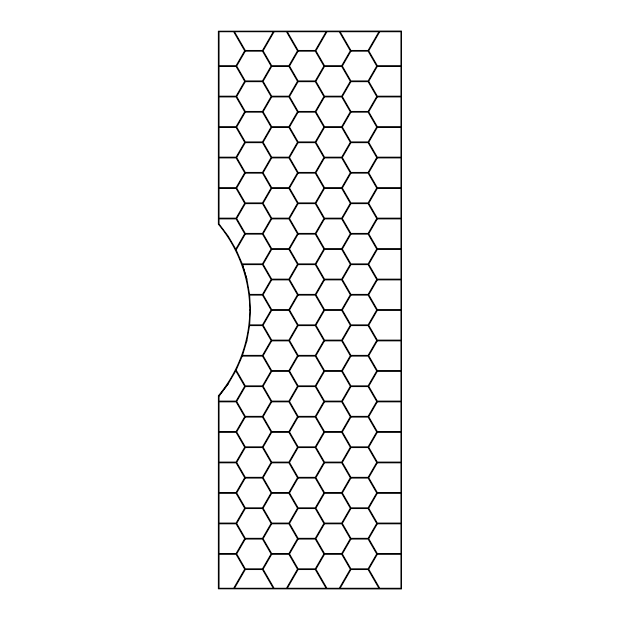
<?xml version="1.0" encoding="UTF-8"?>
<svg xmlns="http://www.w3.org/2000/svg" width="620" height="620" viewBox="0 0 620 620"><rect width="100%" height="100%" fill="white"/><g stroke="black" fill="none" stroke-linecap="round" stroke-linejoin="round"><path stroke-width="0.93" d="M246.869 279.078L242.536 264.632L262.477 264.632L271.064 279.504L262.477 294.384L249.597 294.384L246.869 279.078L242.536 264.632M246.869 340.923L249.597 325.616L262.477 325.616L271.064 340.496L262.477 355.369L242.536 355.369L246.869 340.969M228.338 383.687L235.786 370.869L244.652 386.229L236.065 401.101L219.054 401.101L219.054 396.072L228.338 383.687L219.054 396.072M249.767 310C249.651 341.124 238.374 371.876 218.387 395.731L218.356 588.814L401.512 588.954L401.512 31.047L218.356 31.186L218.356 224.238C238.367 248.093 249.651 278.861 249.767 310M250.511 310.023L249.643 324.872L262.477 324.872L271.064 310L262.477 295.128L249.643 295.128L250.511 309.977M242.281 356.113L236.204 370.109L245.303 385.857L262.477 385.857L271.064 370.985L262.477 356.113L242.281 356.113M244.652 50.817L236.065 65.689L219.054 65.689L219.054 31.744L233.647 31.744L244.652 50.817M245.303 51.189L236.716 66.061L245.303 80.933L262.477 80.933L271.064 66.061L262.477 51.189L245.303 51.189M244.652 81.305L236.065 96.185L219.054 96.185L219.054 66.433L236.065 66.433L244.652 81.305M273.273 31.744L262.477 50.445L245.303 50.445L234.507 31.744L273.273 31.744M245.303 81.685L236.716 96.557L245.303 111.43L262.477 111.43L271.064 96.557L262.477 81.685L245.303 81.685M274.133 31.744L263.12 50.817L271.707 65.689L288.881 65.689L297.468 50.817L286.456 31.744L274.133 31.744M244.652 111.801L236.065 126.674L219.054 126.674L219.054 96.929L236.065 96.929L244.652 111.801M245.303 112.174L236.716 127.046L245.303 141.918L262.477 141.918L271.064 127.046L262.477 112.174L245.303 112.174M271.707 66.433L263.12 81.305L271.707 96.185L288.881 96.185L297.468 81.305L288.881 66.433L271.707 66.433M244.652 142.29L236.065 157.17L219.054 157.17L219.054 127.418L236.065 127.418L244.652 142.29M245.303 142.67L236.716 157.542L245.303 172.414L262.477 172.414L271.064 157.542L262.477 142.67L245.303 142.67M271.707 96.929L263.12 111.801L271.707 126.674L288.881 126.674L297.468 111.801L288.881 96.929L271.707 96.929M298.112 51.189L289.524 66.061L298.112 80.933L315.286 80.933L323.873 66.061L315.286 51.189L298.112 51.189M244.652 172.786L236.065 187.659L219.054 187.659L219.054 157.914L236.065 157.914L244.652 172.786M326.081 31.744L315.286 50.445L298.112 50.445L287.316 31.744L326.081 31.744M245.303 173.158L236.716 188.031L245.303 202.903L262.477 202.903L271.064 188.031L262.477 173.158L245.303 173.158M271.707 127.418L263.12 142.29L271.707 157.17L288.881 157.17L297.468 142.29L288.881 127.418L271.707 127.418M298.112 81.685L289.524 96.557L298.112 111.43L315.286 111.43L323.873 96.557L315.286 81.685L298.112 81.685M326.942 31.744L315.937 50.817L324.524 65.689L341.697 65.689L350.285 50.817L339.272 31.744L326.942 31.744M244.652 203.275L236.065 218.147L219.054 218.147L219.054 188.403L236.065 188.403L244.652 203.275M245.303 203.647L236.716 218.527L245.303 233.399L262.477 233.399L271.064 218.527L262.477 203.647L245.303 203.647M271.707 157.914L263.12 172.786L271.707 187.659L288.881 187.659L297.468 172.786L288.881 157.914L271.707 157.914M298.112 112.174L289.524 127.046L298.112 141.918L315.286 141.918L323.873 127.046L315.286 112.174L298.112 112.174M324.524 66.433L315.937 81.305L324.524 96.185L341.697 96.185L350.285 81.305L341.697 66.433L324.524 66.433M244.652 233.771L235.786 249.131L228.338 236.313L219.054 223.929L219.054 218.899L236.065 218.899L244.652 233.771M245.303 234.143L236.204 249.891L242.281 263.887L262.477 263.887L271.064 249.015L262.477 234.143L245.303 234.143M271.707 188.403L263.12 203.275L271.707 218.147L288.881 218.147L297.468 203.275L288.881 188.403L271.707 188.403M298.112 142.67L289.524 157.542L298.112 172.414L315.286 172.414L323.873 157.542L315.286 142.67L298.112 142.67M324.524 96.929L315.937 111.801L324.524 126.674L341.697 126.674L350.285 111.801L341.697 96.929L324.524 96.929M350.928 51.189L342.341 66.061L350.928 80.933L368.102 80.933L376.689 66.061L368.102 51.189L350.928 51.189M378.897 31.744L368.102 50.445L350.928 50.445L340.132 31.744L378.897 31.744M271.707 218.899L263.12 233.771L271.707 248.643L288.881 248.643L297.468 233.771L288.881 218.899L271.707 218.899M298.112 173.158L289.524 188.031L298.112 202.903L315.286 202.903L323.873 188.031L315.286 173.158L298.112 173.158M324.524 127.418L315.937 142.29L324.524 157.17L341.697 157.17L350.285 142.29L341.697 127.418L324.524 127.418M350.928 81.685L342.341 96.557L350.928 111.43L368.102 111.43L376.689 96.557L368.102 81.685L350.928 81.685M379.758 31.744L368.745 50.817L377.332 65.689L400.946 65.689L400.946 31.744L379.758 31.744M271.707 249.387L263.12 264.26L271.707 279.132L288.881 279.132L297.468 264.26L288.881 249.387L271.707 249.387M298.112 203.647L289.524 218.527L298.112 233.399L315.286 233.399L323.873 218.527L315.286 203.647L298.112 203.647M324.524 157.914L315.937 172.786L324.524 187.659L341.697 187.659L350.285 172.786L341.697 157.914L324.524 157.914M350.928 112.174L342.341 127.046L350.928 141.918L368.102 141.918L376.689 127.046L368.102 112.174L350.928 112.174M377.332 66.433L368.745 81.305L377.332 96.185L400.946 96.185L400.946 66.433L377.332 66.433M271.707 279.883L263.12 294.756L271.707 309.628L288.881 309.628L297.468 294.756L288.881 279.883L271.707 279.883M298.112 234.143L289.524 249.015L298.112 263.887L315.286 263.887L323.873 249.015L315.286 234.143L298.112 234.143M324.524 188.403L315.937 203.275L324.524 218.147L341.697 218.147L350.285 203.275L341.697 188.403L324.524 188.403M350.928 142.67L342.341 157.542L350.928 172.414L368.102 172.414L376.689 157.542L368.102 142.67L350.928 142.67M377.332 96.929L368.745 111.801L377.332 126.674L400.946 126.674L400.946 96.929L377.332 96.929M271.707 310.372L263.12 325.244L271.707 340.117L288.881 340.117L297.468 325.244L288.881 310.372L271.707 310.372M298.112 264.632L289.524 279.504L298.112 294.384L315.286 294.384L323.873 279.504L315.286 264.632L298.112 264.632M324.524 218.899L315.937 233.771L324.524 248.643L341.697 248.643L350.285 233.771L341.697 218.899L324.524 218.899M350.928 173.158L342.341 188.031L350.928 202.903L368.102 202.903L376.689 188.031L368.102 173.158L350.928 173.158M377.332 127.418L368.745 142.29L377.332 157.17L400.946 157.17L400.946 127.418L377.332 127.418M245.303 386.601L236.716 401.473L245.303 416.353L262.477 416.353L271.064 401.473L262.477 386.601L245.303 386.601M271.707 340.868L263.12 355.74L271.707 370.613L288.881 370.613L297.468 355.74L288.881 340.868L271.707 340.868M298.112 295.128L289.524 310L298.112 324.872L315.286 324.872L323.873 310L315.286 295.128L298.112 295.128M324.524 249.387L315.937 264.26L324.524 279.132L341.697 279.132L350.285 264.26L341.697 249.387L324.524 249.387M350.928 203.647L342.341 218.527L350.928 233.399L368.102 233.399L376.689 218.527L368.102 203.647L350.928 203.647M377.332 157.914L368.745 172.786L377.332 187.659L400.946 187.659L400.946 157.914L377.332 157.914M244.652 416.725L236.065 431.597L219.054 431.597L219.054 401.853L236.065 401.853L244.652 416.725M245.303 417.097L236.716 431.969L245.303 446.842L262.477 446.842L271.064 431.969L262.477 417.097L245.303 417.097M271.707 371.357L263.12 386.229L271.707 401.101L288.881 401.101L297.468 386.229L288.881 371.357L271.707 371.357M298.112 325.616L289.524 340.496L298.112 355.369L315.286 355.369L323.873 340.496L315.286 325.616L298.112 325.616M324.524 279.883L315.937 294.756L324.524 309.628L341.697 309.628L350.285 294.756L341.697 279.883L324.524 279.883M350.928 234.143L342.341 249.015L350.928 263.887L368.102 263.887L376.689 249.015L368.102 234.143L350.928 234.143M377.332 188.403L368.745 203.275L377.332 218.147L400.946 218.147L400.946 188.403L377.332 188.403M244.652 447.214L236.065 462.086L219.054 462.086L219.054 432.341L236.065 432.341L244.652 447.214M245.303 447.586L236.716 462.458L245.303 477.33L262.477 477.33L271.064 462.458L262.477 447.586L245.303 447.586M271.707 401.853L263.12 416.725L271.707 431.597L288.881 431.597L297.468 416.725L288.881 401.853L271.707 401.853M298.112 356.113L289.524 370.985L298.112 385.857L315.286 385.857L323.873 370.985L315.286 356.113L298.112 356.113M324.524 310.372L315.937 325.244L324.524 340.117L341.697 340.117L350.285 325.244L341.697 310.372L324.524 310.372M350.928 264.632L342.341 279.504L350.928 294.384L368.102 294.384L376.689 279.504L368.102 264.632L350.928 264.632M377.332 218.899L368.745 233.771L377.332 248.643L400.946 248.643L400.946 218.899L377.332 218.899M244.652 477.71L236.065 492.582L219.054 492.582L219.054 462.83L236.065 462.83L244.652 477.71M245.303 478.082L236.716 492.954L245.303 507.827L262.477 507.827L271.064 492.954L262.477 478.082L245.303 478.082M271.707 432.341L263.12 447.214L271.707 462.086L288.881 462.086L297.468 447.214L288.881 432.341L271.707 432.341M298.112 386.601L289.524 401.473L298.112 416.353L315.286 416.353L323.873 401.473L315.286 386.601L298.112 386.601M324.524 340.868L315.937 355.74L324.524 370.613L341.697 370.613L350.285 355.74L341.697 340.868L324.524 340.868M350.928 295.128L342.341 310L350.928 324.872L368.102 324.872L376.689 310L368.102 295.128L350.928 295.128M377.332 249.387L368.745 264.26L377.332 279.132L400.946 279.132L400.946 249.387L377.332 249.387M244.652 508.199L236.065 523.071L219.054 523.071L219.054 493.326L236.065 493.326L244.652 508.199M245.303 508.571L236.716 523.443L245.303 538.315L262.477 538.315L271.064 523.443L262.477 508.571L245.303 508.571M271.707 462.83L263.12 477.71L271.707 492.582L288.881 492.582L297.468 477.71L288.881 462.83L271.707 462.83M298.112 417.097L289.524 431.969L298.112 446.842L315.286 446.842L323.873 431.969L315.286 417.097L298.112 417.097M324.524 371.357L315.937 386.229L324.524 401.101L341.697 401.101L350.285 386.229L341.697 371.357L324.524 371.357M350.928 325.616L342.341 340.496L350.928 355.369L368.102 355.369L376.689 340.496L368.102 325.616L350.928 325.616M377.332 279.883L368.745 294.756L377.332 309.628L400.946 309.628L400.946 279.883L377.332 279.883M244.652 538.695L236.065 553.567L219.054 553.567L219.054 523.815L236.065 523.815L244.652 538.695M245.303 539.067L236.716 553.939L245.303 568.811L262.477 568.811L271.064 553.939L262.477 539.067L245.303 539.067M271.707 493.326L263.12 508.199L271.707 523.071L288.881 523.071L297.468 508.199L288.881 493.326L271.707 493.326M298.112 447.586L289.524 462.458L298.112 477.33L315.286 477.33L323.873 462.458L315.286 447.586L298.112 447.586M324.524 401.853L315.937 416.725L324.524 431.597L341.697 431.597L350.285 416.725L341.697 401.853L324.524 401.853M350.928 356.113L342.341 370.985L350.928 385.857L368.102 385.857L376.689 370.985L368.102 356.113L350.928 356.113M377.332 310.372L368.745 325.244L377.332 340.117L400.946 340.117L400.946 310.372L377.332 310.372M244.652 569.183L233.647 588.256L219.054 588.256L219.054 554.311L236.065 554.311L244.652 569.183M245.303 569.555L234.507 588.256L273.273 588.256L262.477 569.555L245.303 569.555M271.707 523.815L263.12 538.695L271.707 553.567L288.881 553.567L297.468 538.695L288.881 523.815L271.707 523.815M298.112 478.082L289.524 492.954L298.112 507.827L315.286 507.827L323.873 492.954L315.286 478.082L298.112 478.082M324.524 432.341L315.937 447.214L324.524 462.086L341.697 462.086L350.285 447.214L341.697 432.341L324.524 432.341M350.928 386.601L342.341 401.473L350.928 416.353L368.102 416.353L376.689 401.473L368.102 386.601L350.928 386.601M377.332 340.868L368.745 355.74L377.332 370.613L400.946 370.613L400.946 340.868L377.332 340.868M271.707 554.311L263.12 569.183L274.133 588.256L286.456 588.256L297.468 569.183L288.881 554.311L271.707 554.311M298.112 508.571L289.524 523.443L298.112 538.315L315.286 538.315L323.873 523.443L315.286 508.571L298.112 508.571M324.524 462.83L315.937 477.71L324.524 492.582L341.697 492.582L350.285 477.71L341.697 462.83L324.524 462.83M350.928 417.097L342.341 431.969L350.928 446.842L368.102 446.842L376.689 431.969L368.102 417.097L350.928 417.097M377.332 371.357L368.745 386.229L377.332 401.101L400.946 401.101L400.946 371.357L377.332 371.357M298.112 539.067L289.524 553.939L298.112 568.811L315.286 568.811L323.873 553.939L315.286 539.067L298.112 539.067M324.524 493.326L315.937 508.199L324.524 523.071L341.697 523.071L350.285 508.199L341.697 493.326L324.524 493.326M350.928 447.586L342.341 462.458L350.928 477.33L368.102 477.33L376.689 462.458L368.102 447.586L350.928 447.586M377.332 401.853L368.745 416.725L377.332 431.597L400.946 431.597L400.946 401.853L377.332 401.853M298.112 569.555L287.316 588.256L326.081 588.256L315.286 569.555L298.112 569.555M324.524 523.815L315.937 538.695L324.524 553.567L341.697 553.567L350.285 538.695L341.697 523.815L324.524 523.815M350.928 478.082L342.341 492.954L350.928 507.827L368.102 507.827L376.689 492.954L368.102 478.082L350.928 478.082M377.332 432.341L368.745 447.214L377.332 462.086L400.946 462.086L400.946 432.341L377.332 432.341M324.524 554.311L315.937 569.183L326.942 588.256L339.272 588.256L350.285 569.183L341.697 554.311L324.524 554.311M350.928 508.571L342.341 523.443L350.928 538.315L368.102 538.315L376.689 523.443L368.102 508.571L350.928 508.571M377.332 462.83L368.745 477.71L377.332 492.582L400.946 492.582L400.946 462.83L377.332 462.83M350.928 539.067L342.341 553.939L350.928 568.811L368.102 568.811L376.689 553.939L368.102 539.067L350.928 539.067M377.332 493.326L368.745 508.199L377.332 523.071L400.946 523.071L400.946 493.326L377.332 493.326M350.928 569.555L340.132 588.256L378.897 588.256L368.102 569.555L350.928 569.555M377.332 523.815L368.745 538.695L377.332 553.567L400.946 553.567L400.946 523.815L377.332 523.815M377.332 554.311L368.745 569.183L379.758 588.256L400.946 588.256L400.946 554.311L377.332 554.311"/></g></svg>
